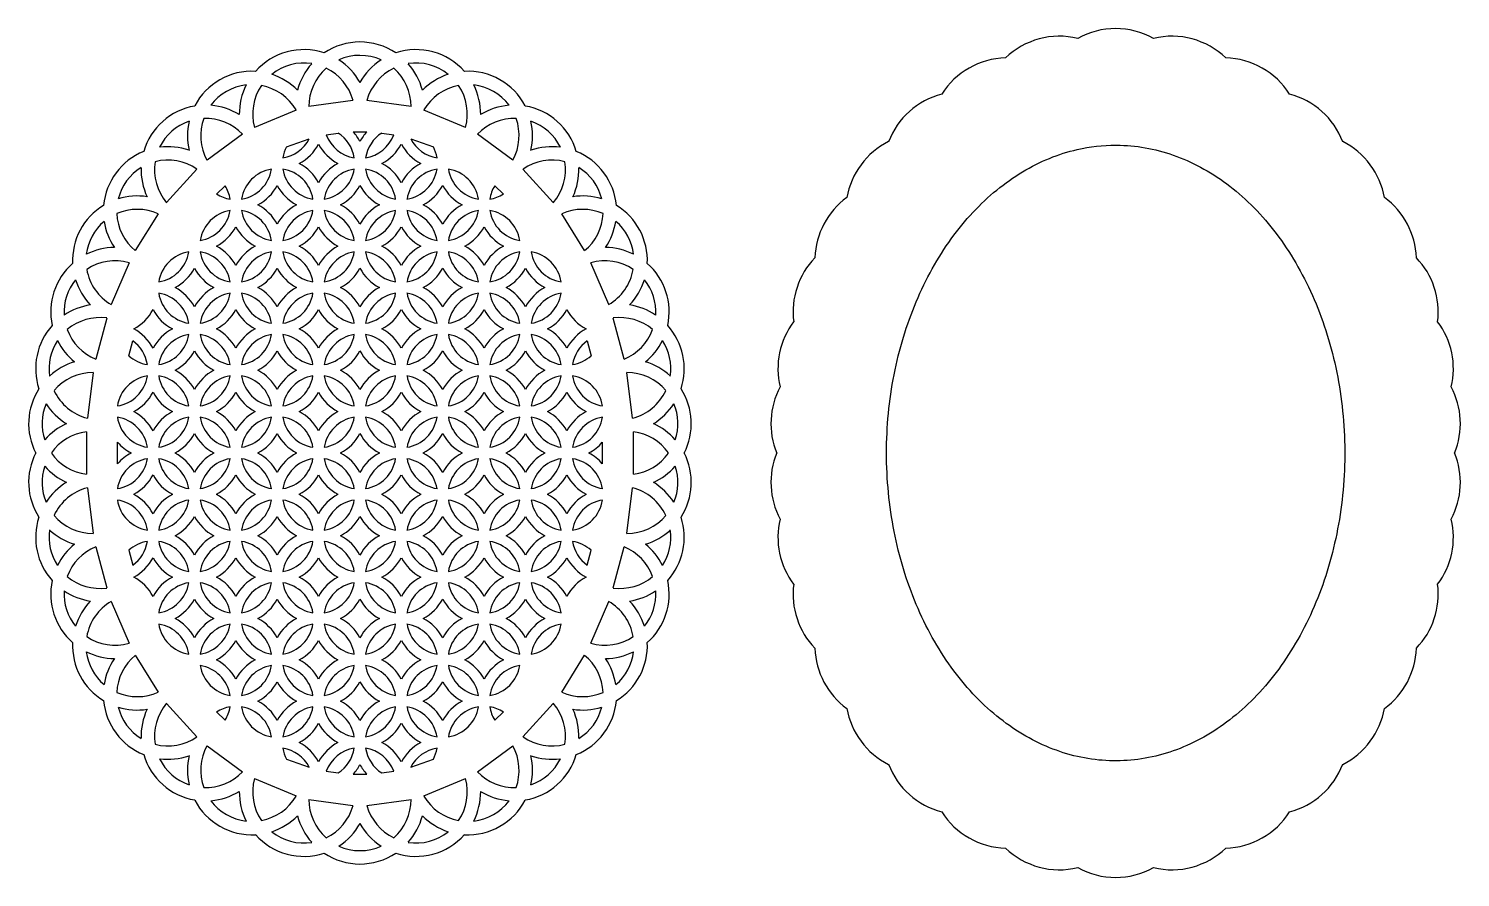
# Model space of a CAD drawing. Extents: x -346 to 91, y -177 to 57.
# Drawn here: x -122.8 to 91.1, y -69.6 to 57.3 of the extents above; entities that cross this region are included whole.
import ezdxf

# ---------------------------------------------------------------- set-up
doc = ezdxf.new("R2010")
doc.units = 0
doc.layers.get('0').update_dxf_attribs({"linetype": 'CONTINUOUS'})

msp = doc.modelspace()

# ---------------------------------------------------------------- linework, layer by layer
for p, q in [((-82.86, 45.1), (-89.09, 42.51)), ((-74.36, 46.54), (-80.95, 45.64)), ((-65.68, 45.64), (-72.28, 46.54)), ((-57.55, 42.51), (-63.77, 45.1)), ((-90.88, 41.49), (-96.17, 37.62)), ((-84.3, 39.6), (-80.9, 40.79)), ((-78.37, 41.39), (-76.58, 41.66)), ((-74.33, 41.84), (-72.31, 41.84)), ((-70.06, 41.66), (-68.27, 41.39)), ((-65.74, 40.79), (-62.34, 39.6)), ((-50.46, 37.62), (-55.76, 41.49)), ((-97.68, 36.26), (-102.2, 31.26)), ((-44.43, 31.26), (-48.96, 36.26)), ((-94.75, 32.55), (-93.45, 33.76)), ((-53.19, 33.76), (-51.89, 32.55)), ((-103.46, 29.57), (-106.88, 24.09)), ((-39.75, 24.09), (-43.17, 29.57)), ((-107.81, 22.28), (-110.47, 16.02)), ((-36.16, 16.02), (-38.82, 22.28)), ((-111.15, 14.02), (-112.78, 7.87)), ((-33.85, 7.87), (-35.49, 14.02)), ((-107.85, 8.38), (-107.27, 10.6)), ((-39.37, 10.6), (-38.79, 8.38)), ((-113.18, 5.88), (-114.05, -0.94)), ((-32.59, -0.94), (-33.46, 5.88)), ((-114.17, -2.98), (-114.17, -9.33)), ((-32.46, -9.33), (-32.46, -2.98)), ((-109.53, -7.77), (-109.53, -4.54)), ((-37.11, -4.54), (-37.11, -7.77)), ((-114.05, -11.37), (-113.18, -18.19)), ((-33.46, -18.19), (-32.59, -11.37)), ((-112.78, -20.18), (-111.15, -26.33)), ((-107.85, -20.69), (-107.27, -22.91)), ((-39.37, -22.91), (-38.79, -20.69)), ((-35.49, -26.33), (-33.85, -20.18)), ((-110.47, -28.33), (-107.81, -34.59)), ((-38.82, -34.59), (-36.16, -28.33)), ((-106.88, -36.39), (-103.46, -41.88)), ((-43.17, -41.88), (-39.75, -36.39)), ((-102.2, -43.57), (-97.68, -48.57)), ((-94.75, -44.86), (-93.45, -46.07)), ((-53.19, -46.07), (-51.89, -44.86)), ((-48.96, -48.57), (-44.43, -43.57)), ((-96.17, -49.93), (-90.88, -53.8)), ((-55.76, -53.8), (-50.46, -49.93)), ((-84.3, -51.91), (-80.9, -53.1)), ((-65.74, -53.1), (-62.34, -51.91)), ((-89.09, -54.82), (-82.86, -57.41)), ((-78.37, -53.69), (-76.58, -53.97)), ((-74.33, -54.14), (-72.31, -54.14)), ((-70.06, -53.97), (-68.27, -53.69)), ((-63.77, -57.41), (-57.55, -54.82)), ((-80.95, -57.95), (-74.36, -58.85)), ((-72.28, -58.85), (-65.68, -57.95))]:
    msp.add_line(p, q)
for centre, radius, start, end in [((31.19, 44.49), 11.64, 76.4212, 133.7748), ((39.58, 45.63), 11.64, 60.8781, 119.1205), ((47.98, 44.49), 11.64, 46.2251, 103.5818), ((-81.71, 44.49), 9.64, 71.6914, 138.4501), ((-73.32, 45.63), 9.64, 56.1478, 123.8502), ((-64.92, 44.49), 9.64, 41.5499, 108.3086), ((-81.71, 44.49), 7.64, 81.0451, 128.8911), ((-73.32, 45.63), 9.64, 138.4008, 165.3538), ((-73.32, 45.63), 7.64, 131.4644, 179.9672), ((-81.71, 44.49), 7.64, 15.5825, 64.0773), ((-73.32, 45.63), 7.64, 65.4994, 114.4965), ((-81.71, 44.49), 9.64, 29.4014, 57.1409), ((-64.92, 44.49), 9.64, 122.8615, 150.5986), ((-64.92, 44.49), 7.64, 115.9272, 164.4185), ((-73.32, 45.63), 7.64, 0.0328, 48.5356), ((-64.92, 44.49), 7.64, 51.1089, 98.9549), ((-73.32, 45.63), 9.64, 14.6462, 41.5992), ((23.45, 41.26), 11.64, 91.5081, 147.7254), ((55.72, 41.26), 11.64, 32.2746, 88.4892), ((-89.46, 41.26), 9.64, 86.8328, 152.5222), ((-89.46, 41.26), 9.64, 44.9858, 72.1762), ((-57.18, 41.26), 9.64, 107.8238, 135.0142), ((-57.18, 41.26), 9.64, 27.4778, 93.1672), ((-89.46, 41.26), 7.64, 96.3918, 143.4163), ((-81.71, 44.49), 9.64, 153.1067, 180.3883), ((-81.71, 44.49), 7.64, 145.9665, 194.9819), ((-89.46, 41.26), 7.64, 30.2594, 79.3163), ((-57.18, 41.26), 7.64, 100.6837, 149.7406), ((-64.92, 44.49), 7.64, 345.0181, 34.0335), ((-57.18, 41.26), 7.64, 36.5837, 83.6082), ((-64.92, 44.49), 9.64, 359.6117, 26.8933), ((16.52, 36.2), 11.64, 104.4961, 158.9952), ((62.65, 36.2), 11.64, 21.0048, 75.5039), ((-96.38, 36.2), 9.64, 99.6994, 163.677), ((-96.38, 36.2), 9.64, 58.5091, 85.2748), ((-50.25, 36.2), 9.64, 94.7252, 121.4909), ((-50.25, 36.2), 9.64, 16.323, 80.3006), ((-96.38, 36.2), 7.64, 108.8052, 154.1426), ((-89.46, 41.26), 9.64, 166.9468, 193.0869), ((-89.46, 41.26), 7.64, 160.2571, 208.4169), ((-96.38, 36.2), 7.64, 43.8417, 91.9644), ((-50.25, 36.2), 7.64, 88.0356, 136.1583), ((-57.18, 41.26), 7.64, 331.5831, 19.7429), ((-57.18, 41.26), 9.64, 346.9131, 13.0532), ((-50.25, 36.2), 7.64, 25.8574, 71.1948), ((-85.68, 43.3), 5.4, 279.0442, 332.3273), ((-73.32, 43.3), 5.4, 200.7558, 260.9558), ((-79.5, 37.12), 5.4, 9.0442, 57.253), ((-79.5, 37.12), 7, 27.981, 42.3754), ((-67.14, 37.12), 7, 137.6246, 152.019), ((-67.14, 37.12), 5.4, 122.747, 170.9558), ((-73.32, 43.3), 5.4, 279.0442, 339.2442), ((-60.95, 43.3), 5.4, 207.6727, 260.9558), ((-102.02, 29.98), 9.64, 111.9952, 174.7928), ((-102.02, 29.98), 9.64, 70.7405, 97.3514), ((-79.5, 37.12), 5.4, 152.6678, 170.9558), ((-85.68, 43.3), 7, 297.981, 332.019), ((-73.32, 43.3), 7, 207.981, 242.019), ((-73.32, 43.3), 7, 297.981, 332.019), ((-60.95, 43.3), 7, 207.981, 242.019), ((-67.14, 37.12), 5.4, 9.0442, 27.3322), ((-44.61, 29.98), 9.64, 82.6486, 109.2595), ((-44.61, 29.98), 9.64, 5.2072, 68.0048), ((10.88, 29.98), 11.64, 116.677, 169.9268), ((68.29, 29.98), 11.64, 10.0732, 63.323), ((-102.02, 29.98), 7.64, 121.5296, 165.9376), ((-96.38, 36.2), 9.64, 178.3208, 204.967), ((-96.38, 36.2), 7.64, 171.2051, 220.3585), ((-102.02, 29.98), 7.64, 55.3354, 104.4672), ((-85.68, 30.94), 7, 27.981, 62.019), ((-73.32, 30.94), 7, 117.981, 152.019), ((-73.32, 30.94), 7, 27.981, 62.019), ((-60.95, 30.94), 7, 117.981, 152.019), ((-44.61, 29.98), 7.64, 75.5328, 124.6646), ((-50.25, 36.2), 7.64, 319.6415, 8.7949), ((-50.25, 36.2), 9.64, 335.033, 1.6792), ((-44.61, 29.98), 7.64, 14.0624, 58.4704), ((-85.68, 30.94), 5.4, 99.0442, 170.9558), ((-91.86, 37.12), 5.4, 279.0442, 350.9558), ((-79.5, 37.12), 5.4, 189.0442, 260.9558), ((-85.68, 30.94), 5.4, 9.0442, 80.9558), ((-79.5, 37.12), 5.4, 279.0442, 350.9558), ((-73.32, 30.94), 5.4, 99.0442, 170.9558), ((-67.14, 37.12), 5.4, 189.0442, 260.9558), ((-73.32, 30.94), 5.4, 9.0442, 80.9558), ((-67.14, 37.12), 5.4, 279.0442, 350.9558), ((-60.95, 30.94), 5.4, 99.0442, 170.9558), ((-54.77, 37.12), 5.4, 189.0442, 260.9558), ((-60.95, 30.94), 5.4, 9.0442, 80.9558), ((-106.62, 22.62), 9.64, 81.0737, 106.9872), ((-91.86, 37.12), 5.4, 237.683, 260.9558), ((-98.05, 30.94), 5.4, 9.0442, 31.5937), ((-91.86, 37.12), 7, 297.981, 332.019), ((-79.5, 37.12), 7, 207.981, 242.019), ((-79.5, 37.12), 7, 297.981, 332.019), ((-67.14, 37.12), 7, 207.981, 242.019), ((-67.14, 37.12), 7, 297.981, 332.019), ((-54.77, 37.12), 7, 207.981, 242.019), ((-48.59, 30.94), 5.4, 148.4063, 170.9558), ((-54.77, 37.12), 5.4, 279.0442, 302.317), ((-40.02, 22.62), 9.64, 73.0128, 98.9263), ((-106.62, 22.62), 9.64, 121.2868, 182.6647), ((-106.62, 22.62), 7.64, 65.6149, 113.4263), ((-98.05, 30.94), 5.4, 279.0442, 350.9558), ((-91.86, 24.75), 5.4, 99.0442, 170.9558), ((-85.68, 30.94), 5.4, 189.0442, 260.9558), ((-91.86, 24.75), 5.4, 9.0442, 80.9558), ((-91.86, 24.75), 7, 27.981, 62.019), ((-79.5, 24.75), 7, 117.981, 152.019), ((-79.5, 24.75), 5.4, 99.0442, 170.9558), ((-85.68, 30.94), 5.4, 279.0442, 350.9558), ((-79.5, 24.75), 5.4, 9.0442, 80.9558), ((-73.32, 30.94), 5.4, 189.0442, 260.9558), ((-79.5, 24.75), 7, 27.981, 62.019), ((-67.14, 24.75), 7, 117.981, 152.019), ((-67.14, 24.75), 5.4, 99.0442, 170.9558), ((-73.32, 30.94), 5.4, 279.0442, 350.9558), ((-67.14, 24.75), 5.4, 9.0442, 80.9558), ((-60.95, 30.94), 5.4, 189.0442, 260.9558), ((-67.14, 24.75), 7, 27.981, 62.019), ((-54.77, 24.75), 7, 117.981, 152.019), ((-60.95, 30.94), 5.4, 279.0442, 350.9558), ((-54.77, 24.75), 5.4, 99.0442, 170.9558), ((-48.59, 30.94), 5.4, 189.0442, 260.9558), ((-54.77, 24.75), 5.4, 9.0442, 80.9558), ((-40.02, 22.62), 7.64, 66.5737, 114.3851), ((-40.02, 22.62), 9.64, 357.3353, 58.7132), ((6.29, 22.62), 11.64, 126.1527, 178.0175), ((72.88, 22.62), 11.64, 1.9825, 53.8473), ((-106.62, 22.62), 7.64, 130.1419, 172.9983), ((-102.02, 29.98), 9.64, 189.0924, 214.1483), ((-102.02, 29.98), 7.64, 182.6532, 230.4855), ((-44.61, 29.98), 7.64, 309.5145, 357.3468), ((-44.61, 29.98), 9.64, 325.8517, 350.9076), ((-40.02, 22.62), 7.64, 7.0017, 49.8581), ((-98.05, 30.94), 7, 297.981, 332.019), ((-85.68, 30.94), 7, 207.981, 242.019), ((-85.68, 30.94), 7, 297.981, 332.019), ((-73.32, 30.94), 7, 207.981, 242.019), ((-73.32, 30.94), 7, 297.981, 332.019), ((-60.95, 30.94), 7, 207.981, 242.019), ((-60.95, 30.94), 7, 297.981, 332.019), ((-48.59, 30.94), 7, 207.981, 242.019), ((-109.88, 14.93), 9.64, 90.715, 116.6148), ((-98.05, 18.57), 5.4, 99.0442, 170.9558), ((-104.23, 24.75), 5.4, 279.0442, 350.9558), ((-98.05, 18.57), 5.4, 9.0442, 80.9558), ((-91.86, 24.75), 5.4, 189.0442, 260.9558), ((-98.05, 18.57), 7, 27.981, 62.019), ((-85.68, 18.57), 7, 117.981, 152.019), ((-85.68, 18.57), 5.4, 99.0442, 170.9558), ((-91.86, 24.75), 5.4, 279.0442, 350.9558), ((-79.5, 24.75), 5.4, 189.0442, 260.9558), ((-85.68, 18.57), 5.4, 9.0442, 80.9558), ((-85.68, 18.57), 7, 27.981, 62.019), ((-73.32, 18.57), 7, 117.981, 152.019), ((-79.5, 24.75), 5.4, 279.0442, 350.9558), ((-73.32, 18.57), 5.4, 99.0442, 170.9558), ((-67.14, 24.75), 5.4, 189.0442, 260.9558), ((-73.32, 18.57), 5.4, 9.0442, 80.9558), ((-73.32, 18.57), 7, 27.981, 62.019), ((-60.95, 18.57), 7, 117.981, 152.019), ((-67.14, 24.75), 5.4, 279.0442, 350.9558), ((-60.95, 18.57), 5.4, 99.0442, 170.9558), ((-54.77, 24.75), 5.4, 189.0442, 260.9558), ((-60.95, 18.57), 5.4, 9.0442, 80.9558), ((-60.95, 18.57), 7, 27.981, 62.019), ((-48.59, 18.57), 7, 117.981, 152.019), ((-54.77, 24.75), 5.4, 279.0442, 350.9558), ((-48.59, 18.57), 5.4, 99.0442, 170.9558), ((-42.41, 24.75), 5.4, 189.0442, 260.9558), ((-48.59, 18.57), 5.4, 9.0442, 80.9558), ((-36.76, 14.93), 9.64, 63.3852, 89.285), ((-109.88, 14.93), 9.64, 131.3275, 192.2071), ((-109.88, 14.93), 7.64, 74.3342, 123.8613), ((-104.23, 24.75), 7, 297.981, 332.019), ((-91.86, 24.75), 7, 207.981, 242.019), ((-91.86, 24.75), 7, 297.981, 332.019), ((-79.5, 24.75), 7, 207.981, 242.019), ((-79.5, 24.75), 7, 297.981, 332.019), ((-67.14, 24.75), 7, 207.981, 242.019), ((-67.14, 24.75), 7, 297.981, 332.019), ((-54.77, 24.75), 7, 207.981, 242.019), ((-54.77, 24.75), 7, 297.981, 332.019), ((-42.41, 24.75), 7, 207.981, 242.019), ((-36.76, 14.93), 7.64, 56.1387, 105.6658), ((-36.76, 14.93), 9.64, 347.7929, 48.6725), ((3.03, 14.93), 11.64, 135.9747, 187.2734), ((76.14, 14.93), 11.64, 352.7266, 44.0253), ((-109.88, 14.93), 7.64, 140.9939, 183.5924), ((-106.62, 22.62), 9.64, 197.3773, 223.5673), ((-106.62, 22.62), 7.64, 190.1308, 239.6704), ((-40.02, 22.62), 7.64, 300.3296, 349.8692), ((-40.02, 22.62), 9.64, 316.4327, 342.6227), ((-36.76, 14.93), 7.64, 356.4076, 39.0061), ((-98.05, 18.57), 5.4, 189.0442, 260.9558), ((-104.23, 12.39), 5.4, 9.0442, 80.9558), ((-104.23, 12.39), 7, 27.981, 62.019), ((-91.86, 12.39), 7, 117.981, 152.019), ((-98.05, 18.57), 5.4, 279.0442, 350.9558), ((-91.86, 12.39), 5.4, 99.0442, 170.9558), ((-85.68, 18.57), 5.4, 189.0442, 260.9558), ((-91.86, 12.39), 5.4, 9.0442, 80.9558), ((-91.86, 12.39), 7, 27.981, 62.019), ((-79.5, 12.39), 7, 117.981, 152.019), ((-79.5, 12.39), 5.4, 99.0442, 170.9558), ((-85.68, 18.57), 5.4, 279.0442, 350.9558), ((-79.5, 12.39), 5.4, 9.0442, 80.9558), ((-73.32, 18.57), 5.4, 189.0442, 260.9558), ((-79.5, 12.39), 7, 27.981, 62.019), ((-67.14, 12.39), 7, 117.981, 152.019), ((-67.14, 12.39), 5.4, 99.0442, 170.9558), ((-73.32, 18.57), 5.4, 279.0442, 350.9558), ((-67.14, 12.39), 5.4, 9.0442, 80.9558), ((-60.95, 18.57), 5.4, 189.0442, 260.9558), ((-67.14, 12.39), 7, 27.981, 62.019), ((-54.77, 12.39), 7, 117.981, 152.019), ((-60.95, 18.57), 5.4, 279.0442, 350.9558), ((-54.77, 12.39), 5.4, 99.0442, 170.9558), ((-48.59, 18.57), 5.4, 189.0442, 260.9558), ((-54.77, 12.39), 5.4, 9.0442, 80.9558), ((-54.77, 12.39), 7, 27.981, 62.019), ((-42.41, 12.39), 7, 117.981, 152.019), ((-42.41, 12.39), 5.4, 99.0442, 170.9558), ((-48.59, 18.57), 5.4, 279.0442, 350.9558), ((-112.13, 6.45), 9.64, 98.7528, 123.8531), ((-110.41, 18.57), 7, 297.981, 332.019), ((-98.05, 18.57), 7, 207.981, 242.019), ((-98.05, 18.57), 7, 297.981, 332.019), ((-85.68, 18.57), 7, 207.981, 242.019), ((-85.68, 18.57), 7, 297.981, 332.019), ((-73.32, 18.57), 7, 207.981, 242.019), ((-73.32, 18.57), 7, 297.981, 332.019), ((-60.95, 18.57), 7, 207.981, 242.019), ((-60.95, 18.57), 7, 297.981, 332.019), ((-48.59, 18.57), 7, 207.981, 242.019), ((-48.59, 18.57), 7, 297.981, 332.019), ((-36.23, 18.57), 7, 207.981, 242.019), ((-34.51, 6.45), 9.64, 56.1469, 81.2472), ((-112.13, 6.45), 9.64, 138.0351, 198.1204), ((-112.13, 6.45), 7.64, 82.6178, 130.0511), ((-34.51, 6.45), 7.64, 49.9489, 97.3822), ((-34.51, 6.45), 9.64, 341.8796, 41.9649), ((0.77, 6.45), 11.64, 142.9688, 193.5211), ((78.4, 6.45), 11.64, 346.4789, 37.0312), ((-109.88, 14.93), 7.64, 200.1911, 247.6325), ((-110.41, 6.21), 7, 27.981, 62.019), ((-98.05, 6.21), 7, 117.981, 152.019), ((-104.23, 12.39), 5.4, 279.0442, 350.9558), ((-98.05, 6.21), 5.4, 99.0442, 170.9558), ((-91.86, 12.39), 5.4, 189.0442, 260.9558), ((-98.05, 6.21), 5.4, 9.0442, 80.9558), ((-98.05, 6.21), 7, 27.981, 62.019), ((-85.68, 6.21), 7, 117.981, 152.019), ((-91.86, 12.39), 5.4, 279.0442, 350.9558), ((-85.68, 6.21), 5.4, 99.0442, 170.9558), ((-85.68, 6.21), 5.4, 9.0442, 80.9558), ((-79.5, 12.39), 5.4, 189.0442, 260.9558), ((-85.68, 6.21), 7, 27.981, 62.019), ((-73.32, 6.21), 7, 117.981, 152.019), ((-73.32, 6.21), 5.4, 99.0442, 170.9558), ((-79.5, 12.39), 5.4, 279.0442, 350.9558), ((-73.32, 6.21), 5.4, 9.0442, 80.9558), ((-67.14, 12.39), 5.4, 189.0442, 260.9558), ((-73.32, 6.21), 7, 27.981, 62.019), ((-60.95, 6.21), 7, 117.981, 152.019), ((-67.14, 12.39), 5.4, 279.0442, 350.9558), ((-60.95, 6.21), 5.4, 99.0442, 170.9558), ((-54.77, 12.39), 5.4, 189.0442, 260.9558), ((-60.95, 6.21), 5.4, 9.0442, 80.9558), ((-60.95, 6.21), 7, 27.981, 62.019), ((-48.59, 6.21), 7, 117.981, 152.019), ((-54.77, 12.39), 5.4, 279.0442, 350.9558), ((-48.59, 6.21), 5.4, 99.0442, 170.9558), ((-48.59, 6.21), 5.4, 9.0442, 80.9558), ((-42.41, 12.39), 5.4, 189.0442, 260.9558), ((-48.59, 6.21), 7, 27.981, 62.019), ((-36.23, 6.21), 7, 117.981, 152.019), ((-36.76, 14.93), 7.64, 292.3675, 339.8089), ((-112.13, 6.45), 7.64, 146.6498, 188.2687), ((-109.88, 14.93), 9.64, 206.3891, 230.7767), ((-110.41, 6.21), 5.4, 9.0442, 54.4723), ((-104.23, 12.39), 7, 297.981, 332.019), ((-91.86, 12.39), 7, 207.981, 242.019), ((-91.86, 12.39), 7, 297.981, 332.019), ((-79.5, 12.39), 7, 207.981, 242.019), ((-79.5, 12.39), 7, 297.981, 332.019), ((-67.14, 12.39), 7, 207.981, 242.019), ((-67.14, 12.39), 7, 297.981, 332.019), ((-54.77, 12.39), 7, 207.981, 242.019), ((-54.77, 12.39), 7, 297.981, 332.019), ((-42.41, 12.39), 7, 207.981, 242.019), ((-36.23, 6.21), 5.4, 125.5277, 170.9558), ((-36.76, 14.93), 9.64, 309.2233, 333.6109), ((-34.51, 6.45), 7.64, 351.7313, 33.3502), ((-113.18, -1.76), 9.64, 106.8132, 132.4513), ((-104.23, 12.39), 5.4, 227.8854, 260.9558), ((-42.41, 12.39), 5.4, 279.0442, 312.1146), ((-33.45, -1.76), 9.64, 47.5487, 73.1868), ((-113.18, -1.76), 7.64, 89.9398, 139.8809), ((-104.23, 0.03), 5.4, 99.0442, 170.9558), ((-110.41, 6.21), 5.4, 279.0442, 350.9558), ((-104.23, 0.03), 5.4, 9.0442, 80.9558), ((-98.05, 6.21), 5.4, 189.0442, 260.9558), ((-104.23, 0.03), 7, 27.981, 62.019), ((-91.86, 0.03), 7, 117.981, 152.019), ((-91.86, 0.03), 5.4, 99.0442, 170.9558), ((-98.05, 6.21), 5.4, 279.0442, 350.9558), ((-91.86, 0.03), 5.4, 9.0442, 80.9558), ((-85.68, 6.21), 5.4, 189.0442, 260.9558), ((-91.86, 0.03), 7, 27.981, 62.019), ((-79.5, 0.03), 7, 117.981, 152.019), ((-85.68, 6.21), 5.4, 279.0442, 350.9558), ((-79.5, 0.03), 5.4, 99.0442, 170.9558), ((-73.32, 6.21), 5.4, 189.0442, 260.9558), ((-79.5, 0.03), 5.4, 9.0442, 80.9558), ((-79.5, 0.03), 7, 27.981, 62.019), ((-67.14, 0.03), 7, 117.981, 152.019), ((-73.32, 6.21), 5.4, 279.0442, 350.9558), ((-67.14, 0.03), 5.4, 99.0442, 170.9558), ((-60.95, 6.21), 5.4, 189.0442, 260.9558), ((-67.14, 0.03), 5.4, 9.0442, 80.9558), ((-67.14, 0.03), 7, 27.981, 62.019), ((-54.77, 0.03), 7, 117.981, 152.019), ((-60.95, 6.21), 5.4, 279.0442, 350.9558), ((-54.77, 0.03), 5.4, 99.0442, 170.9558), ((-48.59, 6.21), 5.4, 189.0442, 260.9558), ((-54.77, 0.03), 5.4, 9.0442, 80.9558), ((-54.77, 0.03), 7, 27.981, 62.019), ((-42.41, 0.03), 7, 117.981, 152.019), ((-48.59, 6.21), 5.4, 279.0442, 350.9558), ((-42.41, 0.03), 5.4, 99.0442, 170.9558), ((-42.41, 0.03), 5.4, 9.0442, 80.9558), ((-36.23, 6.21), 5.4, 189.0442, 260.9558), ((-33.45, -1.76), 7.64, 40.1191, 90.0602), ((-113.18, -1.76), 9.64, 147.2617, 207.1412), ((-112.13, 6.45), 7.64, 205.5011, 255.4478), ((-110.41, 6.21), 7, 297.981, 332.019), ((-98.05, 6.21), 7, 207.981, 242.019), ((-98.05, 6.21), 7, 297.981, 332.019), ((-85.68, 6.21), 7, 207.981, 242.019), ((-85.68, 6.21), 7, 297.981, 332.019), ((-73.32, 6.21), 7, 207.981, 242.019), ((-73.32, 6.21), 7, 297.981, 332.019), ((-60.95, 6.21), 7, 207.981, 242.019), ((-60.95, 6.21), 7, 297.981, 332.019), ((-48.59, 6.21), 7, 207.981, 242.019), ((-48.59, 6.21), 7, 297.981, 332.019), ((-36.23, 6.21), 7, 207.981, 242.019), ((-34.51, 6.45), 7.64, 284.5522, 334.4989), ((-33.45, -1.76), 9.64, 332.8588, 32.7383), ((-0.28, -1.76), 11.64, 151.861, 202.1962), ((79.45, -1.76), 11.64, 337.8038, 28.139), ((-113.18, -1.76), 7.64, 157.1134, 198.5659), ((-112.13, 6.45), 9.64, 212.9307, 238.5585), ((-110.41, -6.15), 7, 27.981, 62.019), ((-98.05, -6.15), 7, 117.981, 152.019), ((-98.05, -6.15), 7, 27.981, 62.019), ((-85.68, -6.15), 7, 117.981, 152.019), ((-85.68, -6.15), 7, 27.981, 62.019), ((-73.32, -6.15), 7, 117.981, 152.019), ((-73.32, -6.15), 7, 27.981, 62.019), ((-60.95, -6.15), 7, 117.981, 152.019), ((-60.95, -6.15), 7, 27.981, 62.019), ((-48.59, -6.15), 7, 117.981, 152.019), ((-48.59, -6.15), 7, 27.981, 62.019), ((-36.23, -6.15), 7, 117.981, 152.019), ((-34.51, 6.45), 9.64, 301.4415, 327.0693), ((-33.45, -1.76), 7.64, 341.4341, 22.8866), ((-113.18, -10.55), 9.64, 114.3539, 138.6958), ((-104.23, 0.03), 5.4, 189.0442, 260.9558), ((-110.41, -6.15), 5.4, 9.0442, 80.9558), ((-104.23, 0.03), 5.4, 279.0442, 350.9558), ((-98.05, -6.15), 5.4, 99.0442, 170.9558), ((-91.86, 0.03), 5.4, 189.0442, 260.9558), ((-98.05, -6.15), 5.4, 9.0442, 80.9558), ((-91.86, 0.03), 5.4, 279.0442, 350.9558), ((-85.68, -6.15), 5.4, 99.0442, 170.9558), ((-85.68, -6.15), 5.4, 9.0442, 80.9558), ((-79.5, 0.03), 5.4, 189.0442, 260.9558), ((-79.5, 0.03), 5.4, 279.0442, 350.9558), ((-73.32, -6.15), 5.4, 99.0442, 170.9558), ((-73.32, -6.15), 5.4, 9.0442, 80.9558), ((-67.14, 0.03), 5.4, 189.0442, 260.9558), ((-60.95, -6.15), 5.4, 99.0442, 170.9558), ((-67.14, 0.03), 5.4, 279.0442, 350.9558), ((-54.77, 0.03), 5.4, 189.0442, 260.9558), ((-60.95, -6.15), 5.4, 9.0442, 80.9558), ((-54.77, 0.03), 5.4, 279.0442, 350.9558), ((-48.59, -6.15), 5.4, 99.0442, 170.9558), ((-48.59, -6.15), 5.4, 9.0442, 80.9558), ((-42.41, 0.03), 5.4, 189.0442, 260.9558), ((-42.41, 0.03), 5.4, 279.0442, 350.9558), ((-36.23, -6.15), 5.4, 99.0442, 170.9558), ((-33.45, -10.55), 9.64, 41.3042, 65.6461), ((-113.18, -10.55), 7.64, 97.4603, 144.8542), ((-104.23, 0.03), 7, 297.981, 332.019), ((-91.86, 0.03), 7, 207.981, 242.019), ((-91.86, 0.03), 7, 297.981, 332.019), ((-79.5, 0.03), 7, 207.981, 242.019), ((-79.5, 0.03), 7, 297.981, 332.019), ((-67.14, 0.03), 7, 207.981, 242.019), ((-67.14, 0.03), 7, 297.981, 332.019), ((-54.77, 0.03), 7, 207.981, 242.019), ((-54.77, 0.03), 7, 297.981, 332.019), ((-42.41, 0.03), 7, 207.981, 242.019), ((-33.45, -10.55), 7.64, 35.1458, 82.5397), ((-113.18, -10.55), 9.64, 152.8588, 212.7383), ((-113.18, -1.76), 7.64, 215.1458, 262.5397), ((-104.23, 0.03), 7, 220.757, 242.019), ((-104.23, -12.34), 7, 117.981, 139.243), ((-104.23, -12.34), 7, 27.981, 62.019), ((-91.86, -12.34), 7, 117.981, 152.019), ((-91.86, -12.34), 7, 27.981, 62.019), ((-79.5, -12.34), 7, 117.981, 152.019), ((-79.5, -12.34), 7, 27.981, 62.019), ((-67.14, -12.34), 7, 117.981, 152.019), ((-67.14, -12.34), 7, 27.981, 62.019), ((-54.77, -12.34), 7, 117.981, 152.019), ((-54.77, -12.34), 7, 27.981, 62.019), ((-42.41, -12.34), 7, 117.981, 152.019), ((-42.41, 0.03), 7, 297.981, 319.243), ((-42.41, -12.34), 7, 40.757, 62.019), ((-33.45, -1.76), 7.64, 277.4603, 324.8542), ((-33.45, -10.55), 9.64, 327.2617, 27.1412), ((-0.28, -10.55), 11.64, 157.8038, 208.139), ((79.45, -10.55), 11.64, 331.861, 22.1962), ((-113.18, -10.55), 7.64, 161.4341, 202.8866), ((-113.18, -1.76), 9.64, 221.3042, 245.6461), ((-104.23, -12.34), 5.4, 99.0442, 170.9558), ((-110.41, -6.15), 5.4, 279.0442, 350.9558), ((-104.23, -12.34), 5.4, 9.0442, 80.9558), ((-98.05, -6.15), 5.4, 189.0442, 260.9558), ((-91.86, -12.34), 5.4, 99.0442, 170.9558), ((-98.05, -6.15), 5.4, 279.0442, 350.9558), ((-91.86, -12.34), 5.4, 9.0442, 80.9558), ((-85.68, -6.15), 5.4, 189.0442, 260.9558), ((-85.68, -6.15), 5.4, 279.0442, 350.9558), ((-79.5, -12.34), 5.4, 99.0442, 170.9558), ((-73.32, -6.15), 5.4, 189.0442, 260.9558), ((-79.5, -12.34), 5.4, 9.0442, 80.9558), ((-73.32, -6.15), 5.4, 279.0442, 350.9558), ((-67.14, -12.34), 5.4, 99.0442, 170.9558), ((-67.14, -12.34), 5.4, 9.0442, 80.9558), ((-60.95, -6.15), 5.4, 189.0442, 260.9558), ((-60.95, -6.15), 5.4, 279.0442, 350.9558), ((-54.77, -12.34), 5.4, 99.0442, 170.9558), ((-54.77, -12.34), 5.4, 9.0442, 80.9558), ((-48.59, -6.15), 5.4, 189.0442, 260.9558), ((-48.59, -6.15), 5.4, 279.0442, 350.9558), ((-42.41, -12.34), 5.4, 99.0442, 170.9558), ((-42.41, -12.34), 5.4, 9.0442, 80.9558), ((-36.23, -6.15), 5.4, 189.0442, 260.9558), ((-33.45, -1.76), 9.64, 294.3539, 318.6958), ((-33.45, -10.55), 7.64, 337.1134, 18.5659), ((-112.13, -18.76), 9.64, 121.4415, 147.0693), ((-110.41, -6.15), 7, 297.981, 332.019), ((-98.05, -6.15), 7, 207.981, 242.019), ((-98.05, -6.15), 7, 297.981, 332.019), ((-85.68, -6.15), 7, 207.981, 242.019), ((-85.68, -6.15), 7, 297.981, 332.019), ((-73.32, -6.15), 7, 207.981, 242.019), ((-73.32, -6.15), 7, 297.981, 332.019), ((-60.95, -6.15), 7, 207.981, 242.019), ((-60.95, -6.15), 7, 297.981, 332.019), ((-48.59, -6.15), 7, 207.981, 242.019), ((-48.59, -6.15), 7, 297.981, 332.019), ((-36.23, -6.15), 7, 207.981, 242.019), ((-34.51, -18.76), 9.64, 32.9307, 58.5585), ((-112.13, -18.76), 7.64, 104.5522, 154.4989), ((-110.41, -18.52), 7, 27.981, 62.019), ((-98.05, -18.52), 7, 117.981, 152.019), ((-98.05, -18.52), 7, 27.981, 62.019), ((-85.68, -18.52), 7, 117.981, 152.019), ((-85.68, -18.52), 7, 27.981, 62.019), ((-73.32, -18.52), 7, 117.981, 152.019), ((-73.32, -18.52), 7, 27.981, 62.019), ((-60.95, -18.52), 7, 117.981, 152.019), ((-60.95, -18.52), 7, 27.981, 62.019), ((-48.59, -18.52), 7, 117.981, 152.019), ((-48.59, -18.52), 7, 27.981, 62.019), ((-36.23, -18.52), 7, 117.981, 152.019), ((-34.51, -18.76), 7.64, 25.5011, 75.4478), ((-104.23, -12.34), 5.4, 189.0442, 260.9558), ((-110.41, -18.52), 5.4, 9.0442, 80.9558), ((-98.05, -18.52), 5.4, 99.0442, 170.9558), ((-104.23, -12.34), 5.4, 279.0442, 350.9558), ((-91.86, -12.34), 5.4, 189.0442, 260.9558), ((-98.05, -18.52), 5.4, 9.0442, 80.9558), ((-91.86, -12.34), 5.4, 279.0442, 350.9558), ((-85.68, -18.52), 5.4, 99.0442, 170.9558), ((-85.68, -18.52), 5.4, 9.0442, 80.9558), ((-79.5, -12.34), 5.4, 189.0442, 260.9558), ((-73.32, -18.52), 5.4, 99.0442, 170.9558), ((-79.5, -12.34), 5.4, 279.0442, 350.9558), ((-67.14, -12.34), 5.4, 189.0442, 260.9558), ((-73.32, -18.52), 5.4, 9.0442, 80.9558), ((-67.14, -12.34), 5.4, 279.0442, 350.9558), ((-60.95, -18.52), 5.4, 99.0442, 170.9558), ((-54.77, -12.34), 5.4, 189.0442, 260.9558), ((-60.95, -18.52), 5.4, 9.0442, 80.9558), ((-54.77, -12.34), 5.4, 279.0442, 350.9558), ((-48.59, -18.52), 5.4, 99.0442, 170.9558), ((-48.59, -18.52), 5.4, 9.0442, 80.9558), ((-42.41, -12.34), 5.4, 189.0442, 260.9558), ((-42.41, -12.34), 5.4, 279.0442, 350.9558), ((-36.23, -18.52), 5.4, 99.0442, 170.9558), ((-112.13, -18.76), 9.64, 161.8796, 221.9649), ((-113.18, -10.55), 7.64, 220.1191, 270.0602), ((-104.23, -12.34), 7, 297.981, 332.019), ((-91.86, -12.34), 7, 207.981, 242.019), ((-91.86, -12.34), 7, 297.981, 332.019), ((-79.5, -12.34), 7, 207.981, 242.019), ((-79.5, -12.34), 7, 297.981, 332.019), ((-67.14, -12.34), 7, 207.981, 242.019), ((-67.14, -12.34), 7, 297.981, 332.019), ((-54.77, -12.34), 7, 207.981, 242.019), ((-54.77, -12.34), 7, 297.981, 332.019), ((-42.41, -12.34), 7, 207.981, 242.019), ((-33.45, -10.55), 7.64, 269.9398, 319.8809), ((-34.51, -18.76), 9.64, 318.0351, 18.1204), ((0.77, -18.76), 11.64, 166.4789, 217.0312), ((78.4, -18.76), 11.64, 322.9688, 13.5211), ((-112.13, -18.76), 7.64, 171.7313, 213.3502), ((-113.18, -10.55), 9.64, 227.5487, 253.1868), ((-104.23, -24.7), 7, 27.981, 62.019), ((-91.86, -24.7), 7, 117.981, 152.019), ((-91.86, -24.7), 7, 27.981, 62.019), ((-79.5, -24.7), 7, 117.981, 152.019), ((-79.5, -24.7), 7, 27.981, 62.019), ((-67.14, -24.7), 7, 117.981, 152.019), ((-67.14, -24.7), 7, 27.981, 62.019), ((-54.77, -24.7), 7, 117.981, 152.019), ((-54.77, -24.7), 7, 27.981, 62.019), ((-42.41, -24.7), 7, 117.981, 152.019), ((-33.45, -10.55), 9.64, 286.8132, 312.4513), ((-34.51, -18.76), 7.64, 326.6498, 8.2687), ((-109.88, -27.24), 9.64, 129.2233, 153.6109), ((-109.88, -27.24), 7.64, 112.3675, 159.8089), ((-104.23, -24.7), 5.4, 99.0442, 132.1146), ((-110.41, -18.52), 5.4, 305.5277, 350.9558), ((-98.05, -18.52), 5.4, 189.0442, 260.9558), ((-104.23, -24.7), 5.4, 9.0442, 80.9558), ((-91.86, -24.7), 5.4, 99.0442, 170.9558), ((-98.05, -18.52), 5.4, 279.0442, 350.9558), ((-91.86, -24.7), 5.4, 9.0442, 80.9558), ((-85.68, -18.52), 5.4, 189.0442, 260.9558), ((-85.68, -18.52), 5.4, 279.0442, 350.9558), ((-79.5, -24.7), 5.4, 99.0442, 170.9558), ((-79.5, -24.7), 5.4, 9.0442, 80.9558), ((-73.32, -18.52), 5.4, 189.0442, 260.9558), ((-67.14, -24.7), 5.4, 99.0442, 170.9558), ((-73.32, -18.52), 5.4, 279.0442, 350.9558), ((-60.95, -18.52), 5.4, 189.0442, 260.9558), ((-67.14, -24.7), 5.4, 9.0442, 80.9558), ((-54.77, -24.7), 5.4, 99.0442, 170.9558), ((-60.95, -18.52), 5.4, 279.0442, 350.9558), ((-54.77, -24.7), 5.4, 9.0442, 80.9558), ((-48.59, -18.52), 5.4, 189.0442, 260.9558), ((-42.41, -24.7), 5.4, 99.0442, 170.9558), ((-48.59, -18.52), 5.4, 279.0442, 350.9558), ((-36.23, -18.52), 5.4, 189.0442, 234.4723), ((-42.41, -24.7), 5.4, 47.8854, 80.9558), ((-36.76, -27.24), 7.64, 20.1911, 67.6325), ((-36.76, -27.24), 9.64, 26.3891, 50.7767), ((-110.41, -18.52), 7, 297.981, 332.019), ((-98.05, -18.52), 7, 207.981, 242.019), ((-98.05, -18.52), 7, 297.981, 332.019), ((-85.68, -18.52), 7, 207.981, 242.019), ((-85.68, -18.52), 7, 297.981, 332.019), ((-73.32, -18.52), 7, 207.981, 242.019), ((-73.32, -18.52), 7, 297.981, 332.019), ((-60.95, -18.52), 7, 207.981, 242.019), ((-60.95, -18.52), 7, 297.981, 332.019), ((-48.59, -18.52), 7, 207.981, 242.019), ((-48.59, -18.52), 7, 297.981, 332.019), ((-36.23, -18.52), 7, 207.981, 242.019), ((-109.88, -27.24), 9.64, 167.7929, 228.6725), ((-112.13, -18.76), 7.64, 229.9489, 277.3822), ((-110.41, -30.88), 7, 27.981, 62.019), ((-98.05, -30.88), 7, 117.981, 152.019), ((-98.05, -30.88), 5.4, 99.0442, 170.9558), ((-104.23, -24.7), 5.4, 279.0442, 350.9558), ((-98.05, -30.88), 5.4, 9.0442, 80.9558), ((-91.86, -24.7), 5.4, 189.0442, 260.9558), ((-98.05, -30.88), 7, 27.981, 62.019), ((-85.68, -30.88), 7, 117.981, 152.019), ((-85.68, -30.88), 5.4, 99.0442, 170.9558), ((-91.86, -24.7), 5.4, 279.0442, 350.9558), ((-85.68, -30.88), 5.4, 9.0442, 80.9558), ((-79.5, -24.7), 5.4, 189.0442, 260.9558), ((-85.68, -30.88), 7, 27.981, 62.019), ((-73.32, -30.88), 7, 117.981, 152.019), ((-79.5, -24.7), 5.4, 279.0442, 350.9558), ((-73.32, -30.88), 5.4, 99.0442, 170.9558), ((-73.32, -30.88), 5.4, 9.0442, 80.9558), ((-67.14, -24.7), 5.4, 189.0442, 260.9558), ((-73.32, -30.88), 7, 27.981, 62.019), ((-60.95, -30.88), 7, 117.981, 152.019), ((-60.95, -30.88), 5.4, 99.0442, 170.9558), ((-67.14, -24.7), 5.4, 279.0442, 350.9558), ((-60.95, -30.88), 5.4, 9.0442, 80.9558), ((-54.77, -24.7), 5.4, 189.0442, 260.9558), ((-60.95, -30.88), 7, 27.981, 62.019), ((-48.59, -30.88), 7, 117.981, 152.019), ((-48.59, -30.88), 5.4, 99.0442, 170.9558), ((-54.77, -24.7), 5.4, 279.0442, 350.9558), ((-48.59, -30.88), 5.4, 9.0442, 80.9558), ((-42.41, -24.7), 5.4, 189.0442, 260.9558), ((-48.59, -30.88), 7, 27.981, 62.019), ((-36.23, -30.88), 7, 117.981, 152.019), ((-34.51, -18.76), 7.64, 262.6178, 310.0511), ((-36.76, -27.24), 9.64, 311.3275, 12.2071), ((-109.88, -27.24), 7.64, 176.4076, 219.0061), ((-112.13, -18.76), 9.64, 236.1469, 261.2472), ((-34.51, -18.76), 9.64, 278.7528, 303.8531), ((-36.76, -27.24), 7.64, 320.9939, 3.5924), ((3.03, -27.24), 11.64, 172.7266, 224.0253), ((76.14, -27.24), 11.64, 315.9747, 7.2734), ((-106.62, -34.93), 9.64, 136.4327, 162.6227), ((-106.62, -34.93), 7.64, 120.3296, 169.8692), ((-104.23, -24.7), 7, 297.981, 332.019), ((-91.86, -24.7), 7, 207.981, 242.019), ((-91.86, -24.7), 7, 297.981, 332.019), ((-79.5, -24.7), 7, 207.981, 242.019), ((-79.5, -24.7), 7, 297.981, 332.019), ((-67.14, -24.7), 7, 207.981, 242.019), ((-67.14, -24.7), 7, 297.981, 332.019), ((-54.77, -24.7), 7, 207.981, 242.019), ((-54.77, -24.7), 7, 297.981, 332.019), ((-42.41, -24.7), 7, 207.981, 242.019), ((-40.02, -34.93), 7.64, 10.1308, 59.6704), ((-40.02, -34.93), 9.64, 17.3773, 43.5673), ((-104.23, -37.06), 5.4, 9.0442, 80.9558), ((-98.05, -30.88), 5.4, 189.0442, 260.9558), ((-104.23, -37.06), 7, 27.981, 62.019), ((-91.86, -37.06), 7, 117.981, 152.019), ((-91.86, -37.06), 5.4, 99.0442, 170.9558), ((-98.05, -30.88), 5.4, 279.0442, 350.9558), ((-91.86, -37.06), 5.4, 9.0442, 80.9558), ((-85.68, -30.88), 5.4, 189.0442, 260.9558), ((-91.86, -37.06), 7, 27.981, 62.019), ((-79.5, -37.06), 7, 117.981, 152.019), ((-85.68, -30.88), 5.4, 279.0442, 350.9558), ((-79.5, -37.06), 5.4, 99.0442, 170.9558), ((-73.32, -30.88), 5.4, 189.0442, 260.9558), ((-79.5, -37.06), 5.4, 9.0442, 80.9558), ((-79.5, -37.06), 7, 27.981, 62.019), ((-67.14, -37.06), 7, 117.981, 152.019), ((-73.32, -30.88), 5.4, 279.0442, 350.9558), ((-67.14, -37.06), 5.4, 99.0442, 170.9558), ((-67.14, -37.06), 5.4, 9.0442, 80.9558), ((-60.95, -30.88), 5.4, 189.0442, 260.9558), ((-67.14, -37.06), 7, 27.981, 62.019), ((-54.77, -37.06), 7, 117.981, 152.019), ((-60.95, -30.88), 5.4, 279.0442, 350.9558), ((-54.77, -37.06), 5.4, 99.0442, 170.9558), ((-48.59, -30.88), 5.4, 189.0442, 260.9558), ((-54.77, -37.06), 5.4, 9.0442, 80.9558), ((-54.77, -37.06), 7, 27.981, 62.019), ((-42.41, -37.06), 7, 117.981, 152.019), ((-48.59, -30.88), 5.4, 279.0442, 350.9558), ((-42.41, -37.06), 5.4, 99.0442, 170.9558), ((-109.88, -27.24), 7.64, 236.1387, 285.6658), ((-98.05, -30.88), 7, 297.981, 332.019), ((-85.68, -30.88), 7, 207.981, 242.019), ((-85.68, -30.88), 7, 297.981, 332.019), ((-73.32, -30.88), 7, 207.981, 242.019), ((-73.32, -30.88), 7, 297.981, 332.019), ((-60.95, -30.88), 7, 207.981, 242.019), ((-60.95, -30.88), 7, 297.981, 332.019), ((-48.59, -30.88), 7, 207.981, 242.019), ((-36.76, -27.24), 7.64, 254.3342, 303.8613), ((-106.62, -34.93), 9.64, 177.3353, 238.7132), ((-106.62, -34.93), 7.64, 187.0017, 229.8581), ((-109.88, -27.24), 9.64, 243.3852, 269.285), ((-36.76, -27.24), 9.64, 270.715, 296.6148), ((-40.02, -34.93), 7.64, 310.1419, 352.9983), ((-40.02, -34.93), 9.64, 301.2868, 2.6647), ((6.29, -34.93), 11.64, 181.9825, 233.8473), ((72.88, -34.93), 11.64, 306.1527, 358.0175), ((-102.02, -42.29), 9.64, 145.8517, 170.9076), ((-102.02, -42.29), 7.64, 129.5145, 177.3468), ((-98.05, -43.24), 5.4, 9.0442, 80.9558), ((-91.86, -37.06), 5.4, 189.0442, 260.9558), ((-98.05, -43.24), 7, 27.981, 62.019), ((-85.68, -43.24), 7, 117.981, 152.019), ((-85.68, -43.24), 5.4, 99.0442, 170.9558), ((-91.86, -37.06), 5.4, 279.0442, 350.9558), ((-79.5, -37.06), 5.4, 189.0442, 260.9558), ((-85.68, -43.24), 5.4, 9.0442, 80.9558), ((-85.68, -43.24), 7, 27.981, 62.019), ((-73.32, -43.24), 7, 117.981, 152.019), ((-79.5, -37.06), 5.4, 279.0442, 350.9558), ((-73.32, -43.24), 5.4, 99.0442, 170.9558), ((-73.32, -43.24), 5.4, 9.0442, 80.9558), ((-67.14, -37.06), 5.4, 189.0442, 260.9558), ((-73.32, -43.24), 7, 27.981, 62.019), ((-60.95, -43.24), 7, 117.981, 152.019), ((-67.14, -37.06), 5.4, 279.0442, 350.9558), ((-60.95, -43.24), 5.4, 99.0442, 170.9558), ((-60.95, -43.24), 5.4, 9.0442, 80.9558), ((-54.77, -37.06), 5.4, 189.0442, 260.9558), ((-60.95, -43.24), 7, 27.981, 62.019), ((-48.59, -43.24), 7, 117.981, 152.019), ((-48.59, -43.24), 5.4, 99.0442, 170.9558), ((-54.77, -37.06), 5.4, 279.0442, 350.9558), ((-44.61, -42.29), 7.64, 2.6532, 50.4855), ((-44.61, -42.29), 9.64, 9.0924, 34.1483), ((-91.86, -37.06), 7, 297.981, 332.019), ((-79.5, -37.06), 7, 207.981, 242.019), ((-79.5, -37.06), 7, 297.981, 332.019), ((-67.14, -37.06), 7, 207.981, 242.019), ((-67.14, -37.06), 7, 297.981, 332.019), ((-54.77, -37.06), 7, 207.981, 242.019), ((-106.62, -34.93), 7.64, 246.5737, 294.3851), ((-40.02, -34.93), 7.64, 245.6149, 293.4263), ((-102.02, -42.29), 9.64, 185.2072, 248.0048), ((-102.02, -42.29), 7.64, 194.0624, 238.4704), ((-106.62, -34.93), 9.64, 253.0128, 278.9263), ((-96.38, -48.51), 9.64, 155.033, 181.6792), ((-96.38, -48.51), 7.64, 139.6415, 188.7949), ((-91.86, -49.43), 5.4, 99.0442, 122.317), ((-98.05, -43.24), 5.4, 328.4063, 350.9558), ((-85.68, -43.24), 5.4, 189.0442, 260.9558), ((-91.86, -49.43), 5.4, 9.0442, 80.9558), ((-91.86, -49.43), 7, 27.981, 62.019), ((-79.5, -49.43), 7, 117.981, 152.019), ((-79.5, -49.43), 5.4, 99.0442, 170.9558), ((-85.68, -43.24), 5.4, 279.0442, 350.9558), ((-79.5, -49.43), 5.4, 9.0442, 80.9558), ((-73.32, -43.24), 5.4, 189.0442, 260.9558), ((-79.5, -49.43), 7, 27.981, 62.019), ((-67.14, -49.43), 7, 117.981, 152.019), ((-73.32, -43.24), 5.4, 279.0442, 350.9558), ((-67.14, -49.43), 5.4, 99.0442, 170.9558), ((-67.14, -49.43), 5.4, 9.0442, 80.9558), ((-60.95, -43.24), 5.4, 189.0442, 260.9558), ((-67.14, -49.43), 7, 27.981, 62.019), ((-54.77, -49.43), 7, 117.981, 152.019), ((-60.95, -43.24), 5.4, 279.0442, 350.9558), ((-54.77, -49.43), 5.4, 99.0442, 170.9558), ((-48.59, -43.24), 5.4, 189.0442, 211.5937), ((-54.77, -49.43), 5.4, 57.683, 80.9558), ((-50.25, -48.51), 7.64, 351.2051, 40.3585), ((-40.02, -34.93), 9.64, 261.0737, 286.9872), ((-50.25, -48.51), 9.64, 358.3208, 24.967), ((-44.61, -42.29), 9.64, 291.9952, 354.7928), ((-44.61, -42.29), 7.64, 301.5296, 345.9376), ((10.88, -42.29), 11.64, 190.0732, 243.323), ((68.29, -42.29), 11.64, 296.677, 349.9268), ((-85.68, -43.24), 7, 297.981, 332.019), ((-73.32, -43.24), 7, 207.981, 242.019), ((-73.32, -43.24), 7, 297.981, 332.019), ((-60.95, -43.24), 7, 207.981, 242.019), ((-102.02, -42.29), 7.64, 255.5328, 304.6646), ((-44.61, -42.29), 7.64, 235.3354, 284.4672), ((-96.38, -48.51), 9.64, 196.323, 260.3006), ((-89.46, -53.57), 7.64, 151.5831, 199.7429), ((-79.5, -49.43), 5.4, 189.0442, 207.3322), ((-85.68, -55.61), 5.4, 27.6727, 80.9558), ((-85.68, -55.61), 7, 27.981, 62.019), ((-73.32, -55.61), 7, 117.981, 152.019), ((-73.32, -55.61), 5.4, 99.0442, 159.2442), ((-79.5, -49.43), 5.4, 302.747, 350.9558), ((-67.14, -49.43), 5.4, 189.0442, 237.253), ((-73.32, -55.61), 5.4, 20.7558, 80.9558), ((-73.32, -55.61), 7, 27.981, 62.019), ((-60.95, -55.61), 7, 117.981, 152.019), ((-60.95, -55.61), 5.4, 99.0442, 152.3273), ((-67.14, -49.43), 5.4, 332.6678, 350.9558), ((-57.18, -53.57), 7.64, 340.2571, 28.4169), ((-50.25, -48.51), 9.64, 279.6994, 343.677), ((-102.02, -42.29), 9.64, 262.6486, 289.2595), ((-96.38, -48.51), 7.64, 205.8574, 251.1948), ((-89.46, -53.57), 9.64, 166.9131, 193.0532), ((-79.5, -49.43), 7, 317.6246, 332.019), ((-67.14, -49.43), 7, 207.981, 222.3754), ((-57.18, -53.57), 9.64, 346.9468, 13.0869), ((-44.61, -42.29), 9.64, 250.7405, 277.3514), ((-50.25, -48.51), 7.64, 288.8052, 334.1426), ((16.52, -48.51), 11.64, 201.0048, 255.5039), ((62.65, -48.51), 11.64, 284.4961, 338.9952), ((-96.38, -48.51), 7.64, 268.0356, 316.1583), ((-81.71, -56.8), 7.64, 165.0181, 214.0335), ((-64.92, -56.8), 7.64, 325.9665, 14.9819), ((-50.25, -48.51), 7.64, 223.8417, 271.9644), ((-96.38, -48.51), 9.64, 274.7252, 301.4909), ((-81.71, -56.8), 9.64, 179.6117, 206.8933), ((-89.46, -53.57), 7.64, 280.6837, 329.7406), ((-57.18, -53.57), 7.64, 210.2594, 259.3163), ((-64.92, -56.8), 9.64, 333.1067, 0.3883), ((-50.25, -48.51), 9.64, 238.5091, 265.2748), ((-89.46, -53.57), 9.64, 207.4778, 273.1672), ((-89.46, -53.57), 7.64, 216.5837, 263.6082), ((-73.32, -57.94), 7.64, 180.0328, 228.5356), ((-81.71, -56.8), 7.64, 295.9227, 344.4175), ((-64.92, -56.8), 7.64, 195.5815, 244.0728), ((-73.32, -57.94), 7.64, 311.4644, 359.9672), ((-57.18, -53.57), 9.64, 266.8328, 332.5222), ((-57.18, -53.57), 7.64, 276.3918, 323.4163), ((23.45, -53.57), 11.64, 212.2746, 268.4919), ((55.72, -53.57), 11.64, 271.5108, 327.7254), ((-89.46, -53.57), 9.64, 287.8238, 315.0142), ((-73.32, -57.94), 9.64, 194.6462, 221.5992), ((-81.71, -56.8), 9.64, 302.8591, 330.5986), ((-64.92, -56.8), 9.64, 209.4014, 237.1385), ((-73.32, -57.94), 9.64, 318.4008, 345.3538), ((-57.18, -53.57), 9.64, 224.9858, 252.1762), ((-81.71, -56.8), 9.64, 221.5499, 288.3086), ((-81.71, -56.8), 7.64, 231.1089, 278.9549), ((-64.92, -56.8), 9.64, 251.6914, 318.4501), ((-64.92, -56.8), 7.64, 261.0451, 308.8911), ((-73.32, -57.94), 9.64, 236.1498, 303.8522), ((-73.32, -57.94), 7.64, 245.5035, 294.5006), ((31.19, -56.8), 11.64, 226.2252, 283.5788), ((47.98, -56.8), 11.64, 256.4182, 313.7749), ((39.58, -57.94), 11.64, 240.8795, 299.1219)]:
    msp.add_arc(centre, radius, start, end)
msp.add_open_spline([(39.59, 39.85), (37.67, 39.85), (35.75, 39.64), (31.04, 38.56), (28.28, 37.43), (23.02, 34.27), (20.53, 32.24), (15.99, 27.37), (13.94, 24.53), (10.43, 18.24), (8.98, 14.79), (6.77, 7.49), (6.01, 3.65), (5.26, -4.17), (5.26, -8.15), (6.02, -15.97), (6.77, -19.82), (8.98, -27.11), (10.44, -30.57), (13.95, -36.85), (15.99, -39.69), (20.54, -44.56), (23.03, -46.59), (28.29, -49.75), (31.05, -50.87), (36.68, -52.16), (39.54, -52.32), (45.23, -51.69), (48.04, -50.9), (53.46, -48.37), (56.07, -46.64), (60.9, -42.34), (63.12, -39.76), (67.01, -33.92), (68.69, -30.66), (71.37, -23.66), (72.37, -19.92), (73.64, -12.22), (73.91, -8.26), (73.67, -0.38), (73.17, 3.54), (71.45, 11.08), (70.23, 14.69), (67.15, 21.38), (65.29, 24.45), (61.07, 29.85), (58.71, 32.18), (53.66, 35.95), (50.97, 37.39), (45.43, 39.34), (42.58, 39.84), (39.69, 39.85), (39.64, 39.85), (39.59, 39.85)], degree=3, knots=[0, 0, 0, 0, 0.171387, 0.171387, 0.425858, 0.425858, 0.680329, 0.680329, 0.9348, 0.9348, 1.189271, 1.189271, 1.443743, 1.443743, 1.698214, 1.698214, 1.952685, 1.952685, 2.207156, 2.207156, 2.461627, 2.461627, 2.716098, 2.716098, 2.97057, 2.97057, 3.225041, 3.225041, 3.479512, 3.479512, 3.733983, 3.733983, 3.988454, 3.988454, 4.242925, 4.242925, 4.497396, 4.497396, 4.751868, 4.751868, 5.006339, 5.006339, 5.26081, 5.26081, 5.515281, 5.515281, 5.769752, 5.769752, 6.024223, 6.024223, 6.278695, 6.278695, 6.283185, 6.283185, 6.283185, 6.283185])

doc.saveas('drawing.dxf')
